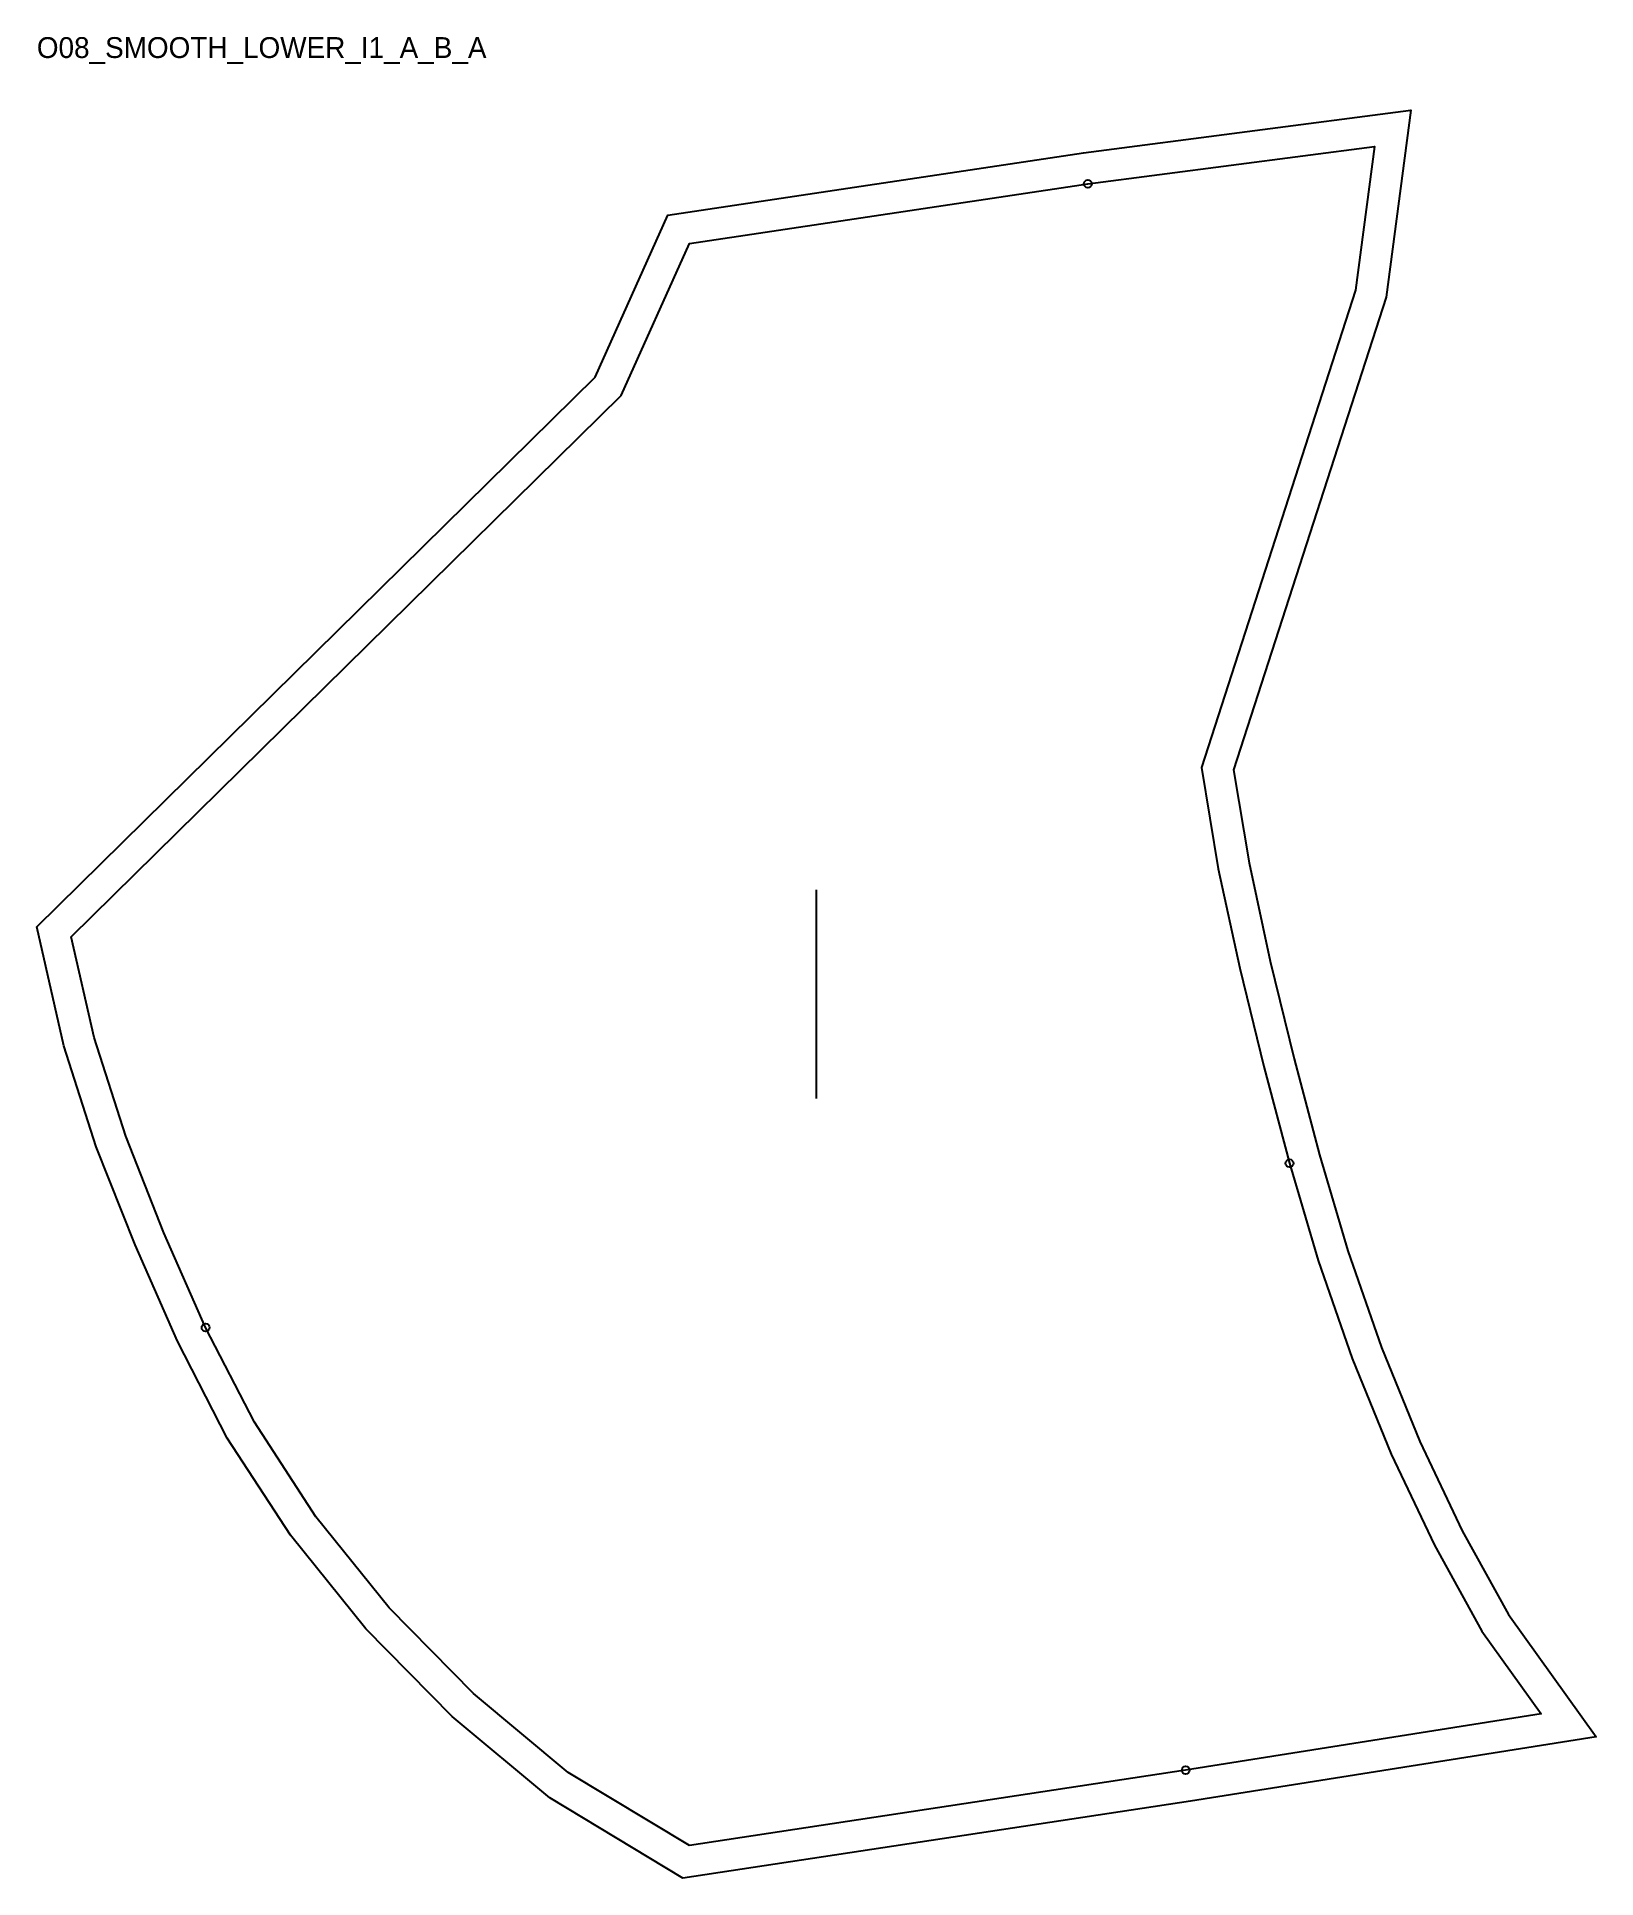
# Model space of a CAD drawing. Header units: millimetres. Extents: x -250 to 348, y -13 to 693.
import ezdxf

# ---------------------------------------------------------------- set-up
doc = ezdxf.new("R2010")
doc.units = ezdxf.units.MM
for name, color, linetype in [('CUT', 1, 'Continuous'), ('GRAIN', 3, 'Continuous'), ('ID', 7, 'Continuous'), ('NOTCH', 2, 'Continuous'), ('SEAM', 5, 'Continuous')]:
    doc.layers.add(name, color=color, linetype=linetype)

msp = doc.modelspace()

# ---------------------------------------------------------------- linework, layer by layer
at = {"layer": 'CUT'}
msp.add_lwpolyline([(-2.49, -12.51), (-53.45, 18.25), (-90.9, 49.5), (-124.05, 83.09), (-152.93, 118.99), (-177.19, 156.23), (-196.33, 193.42), (-212.56, 230.33), (-227.45, 267.94), (-239.82, 306.63), (-250.21, 352.27), (-36.17, 562.97), (-8.26, 625.09), (151.12, 648.97), (276.63, 665.34), (267.25, 593.67), (208.72, 412.43), (214.61, 376.77), (222.73, 339.03), (231.94, 301.67), (241.7, 264.82), (252.55, 227.98), (265.4, 191), (280.07, 154.91), (296.37, 120.63), (314.08, 88.6), (347.73, 41.69), (192.15, 17.01), (-2.49, -12.51)], close=True, dxfattribs=at)
at = {"layer": 'GRAIN'}
msp.add_line((48.76, 286.41), (48.76, 366.41), dxfattribs=at)
at = {"layer": 'NOTCH'}
for centre in [(152.78, 637.09), (230.14, 261.59), (-185.5, 198.59), (190.31, 28.87)]:
    msp.add_circle(centre, 1.5, dxfattribs=at)
at = {"layer": 'SEAM'}
msp.add_lwpolyline([(0, 0), (-46.46, 28.05), (-82.76, 58.34), (-115.08, 91.08), (-143.2, 126.05), (-166.8, 162.26), (-185.5, 198.59), (-201.48, 234.95), (-216.14, 271.98), (-228.24, 309.79), (-237.03, 348.41), (-26.15, 556), (0, 614.19), (152.78, 637.09), (262.7, 651.42), (255.5, 596.32), (196.4, 413.35), (202.82, 374.53), (211.03, 336.33), (220.31, 298.69), (230.14, 261.59), (241.12, 224.32), (254.17, 186.77), (269.08, 150.07), (285.69, 115.14), (303.92, 82.17), (326.65, 50.49), (190.31, 28.87)], close=True, dxfattribs=at)

# ---------------------------------------------------------------- texts
at = {"layer": 'ID'}
msp.add_text('O08_SMOOTH_LOWER_I1_A_B_A', height=8, dxfattribs=at).set_placement((-250.21, 685.34))

doc.saveas('drawing.dxf')
